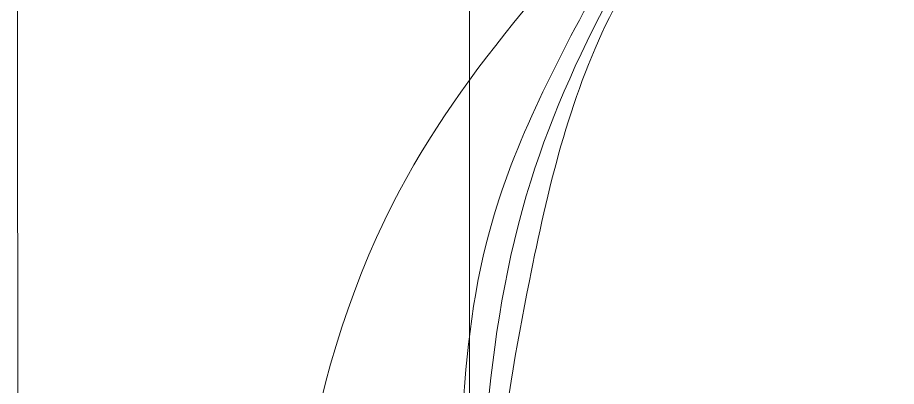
# Model space of a CAD drawing. Header units: millimetres. Extents: x 2157 to 10678, y 3616 to 3913.
# Drawn here: x 7410.09 to 7437.58, y 3861.77 to 3873.32 of the extents above; entities that cross this region are included whole.
import ezdxf

# ---------------------------------------------------------------- set-up
doc = ezdxf.new("R2010")
doc.units = ezdxf.units.MM

msp = doc.modelspace()

# ---------------------------------------------------------------- linework, layer by layer
at = {"color": 0, "linetype": 'Continuous', "lineweight": 20}
for p, q in [((7410.09, 3884.074), (7410.09, 3871.995)), ((7424.224, 3883.861), (7424.224, 3871.995)), ((7410.09, 3871.995), (7410.103, 3838.193)), ((7424.224, 3871.995), (7424.21, 3804.804))]:
    msp.add_line(p, q, dxfattribs=at)
at = {"lineweight": 20}
for points, knots in [([(7432.492, 3880.521), (7429.997, 3876.537), (7424.694, 3868.07), (7424.445, 3854.445), (7424.601, 3843.174), (7424.499, 3834.321), (7425.518, 3826.461), (7425.183, 3819.749), (7425.435, 3815.746), (7425.577, 3814.184)], [0, 0, 0, 0, 13.862183, 29.467127, 39.579842, 47.91244, 55.953595, 63.292258, 67.999706, 67.999706, 67.999706, 67.999706]), ([(7431.048, 3879.399), (7430.183, 3877.844), (7427.888, 3873.715), (7423.543, 3865.556), (7424.265, 3853.983), (7422.579, 3843.761), (7423.938, 3833.596), (7424.868, 3824.439), (7425, 3817.204), (7425.214, 3814.184)], [0, 0, 0, 0, 5.354722, 14.217747, 27.11007, 39.148406, 45.15614, 57.721487, 66.805622, 66.805622, 66.805622, 66.805622]), ([(7432.576, 3879.192), (7431.112, 3877.303), (7427.871, 3873.121), (7426.177, 3865.8), (7424.999, 3859.116), (7425.081, 3853.712), (7424.811, 3848.341), (7425.205, 3842.91), (7425.108, 3837.561), (7425.397, 3833.099), (7425.891, 3828.233), (7425.924, 3822.226), (7426.197, 3817.201), (7426.361, 3814.452), (7426.377, 3814.184)], [0, 0, 0, 0, 7.096635, 15.707806, 22.078431, 27.47361, 31.863264, 38.206585, 43.779084, 47.903245, 51.610437, 58.446793, 65.903735, 66.708469, 66.708469, 66.708469, 66.708469])]:
    msp.add_open_spline(points, degree=3, knots=knots, dxfattribs=at)
msp.add_spline([(7430.913, 3879.034), (7421.84, 3867.517), (7418.425, 3848.287), (7422.817, 3811.74), (7421.107, 3781.361), (7422.245, 3769.084), (7435.799, 3759.921), (7437.575, 3759.667)], degree=3, dxfattribs=at)

doc.saveas('drawing.dxf')
